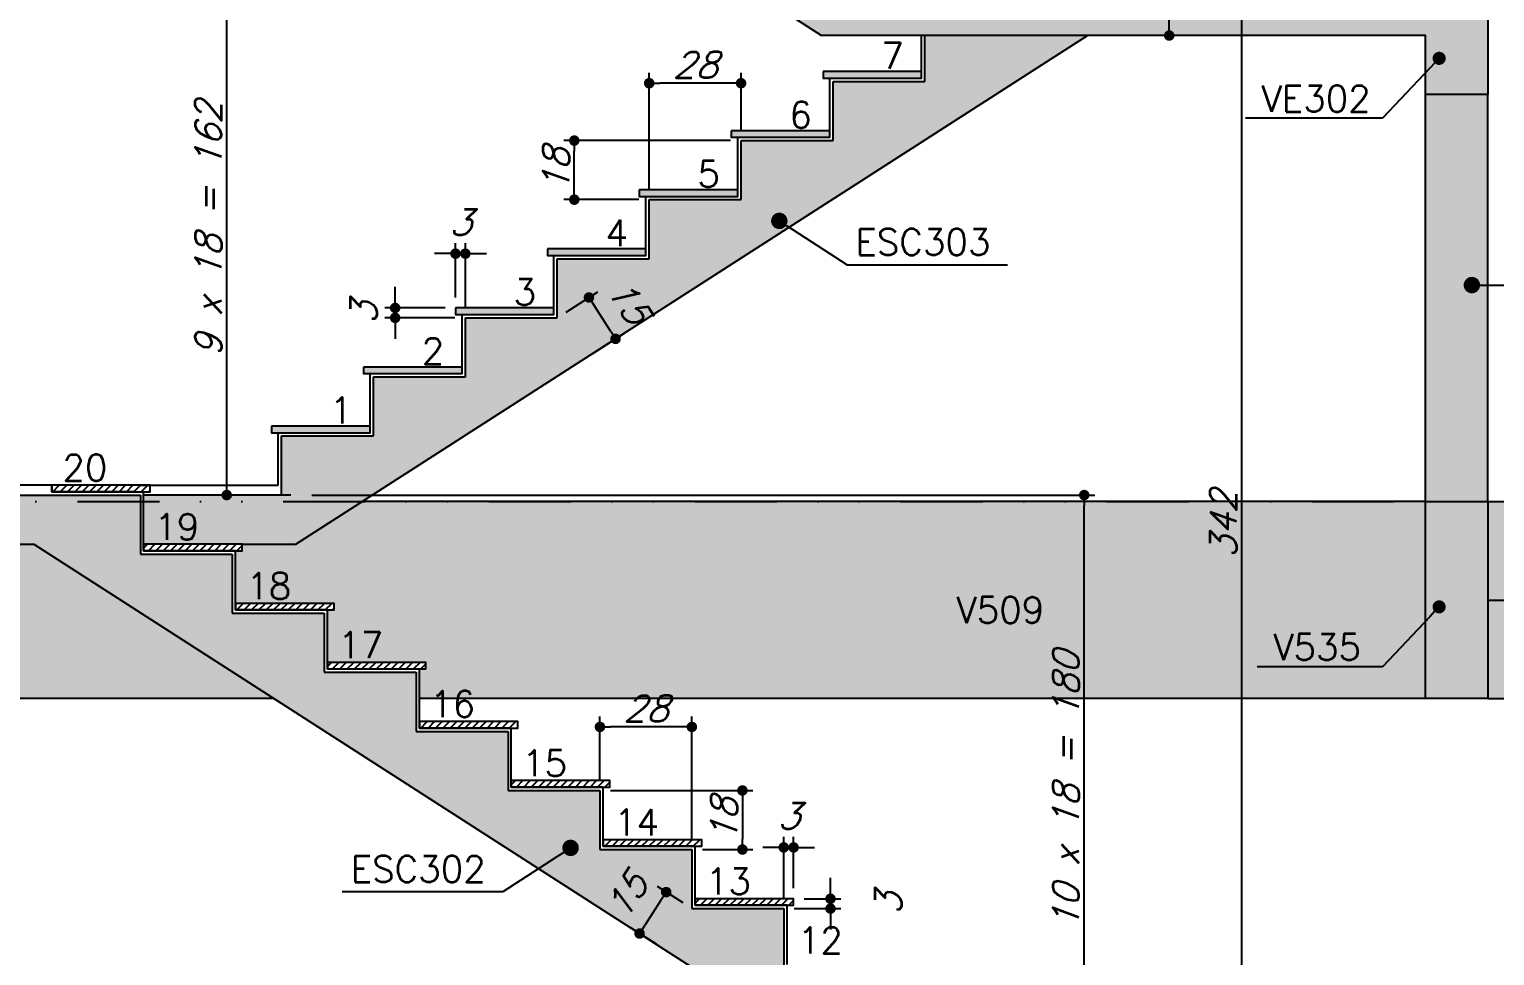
# Model space of a CAD drawing. Header units: millimetres. Extents: x 7530 to 14400, y -7174 to -2969.
# Drawn here: x 8109.7 to 8556.1, y -5553.3 to -5271 of the extents above; entities that cross this region are included whole.
import ezdxf
from ezdxf import colors
from ezdxf.entities.mleader import LeaderData, LeaderLine
from ezdxf.math import Vec2, Vec3

# ---------------------------------------------------------------- set-up
doc = ezdxf.new("R2010")
doc.units = ezdxf.units.MM
doc.header["$LTSCALE"] = 50
doc.header["$PDMODE"] = 3
doc.linetypes.add('DIVIDE2', pattern=[0.625, 0.25, -0.125, 0, -0.125, 0, -0.125])
for name, color, linetype in [('F-AUX-RED', 1, 'Continuous'), ('F-BOCEL CORTE', 2, 'Continuous'), ('F-BOCEL VISTA', 253, 'Continuous'), ('F-CORTE', 4, 'Continuous'), ('F-COTAS', 106, 'Continuous'), ('F-EIXOS-DET', 1, 'Continuous'), ('F-ESC CORTE', 4, 'Continuous'), ('F-ESC NOME', 2, 'Continuous'), ('F-ESC NUM', 2, 'Continuous'), ('F-ESC SOLIDO CORTE', 71, 'Continuous'), ('F-ESC VISTA', 2, 'Continuous'), ('F-ESCADAS', 2, 'Continuous'), ('F-REV_VISTA', 254, 'Continuous'), ('F-REVESTIMENTO', 1, 'Continuous'), ('F-SOLIDO', 71, 'Continuous'), ('F-TEXTO-YELLOW', 2, 'Continuous'), ('F-VISTA', 2, 'Continuous'), ('F-VISTA SÓLIDO', 254, 'Continuous'), ('F-VISTA SÓLIDO ESCADA', 253, 'Continuous')]:
    doc.layers.add(name, color=color, linetype=linetype)
doc.styles.add('5385-ARQ-PB-BAS-PLA-TER-TORRE-A-106-TXT$0$R60-75', font='romans.shx', dxfattribs={"height": 0.1125})
doc.styles.add('CP-TEXT-INCL', font='romans.shx', dxfattribs={"oblique": 20})
doc.styles.add('ROMANS', font='romans.shx')
doc.styles.get("Standard").update_dxf_attribs({"font": 'romans.shx'})
doc.dimstyles.new('CP-COTAS-50', dxfattribs={"dimscale": 0.64, "dimtxt": 12.5, "dimasz": 5, "dimexe": 5, "dimexo": 5, "dimgap": 2.5, "dimtad": 1, "dimdec": 1, "dimdsep": 46, "dimtxsty": 'CP-TEXT-INCL', "dimblk1": 'DOT', "dimblk2": 'DOT', "dimsah": 1, "dimcen": 9, "dimclrd": 256, "dimclre": 256, "dimclrt": 256, "dimadec": 0, "dimazin": 0, "dimtfac": 1, "dimtdec": 1, "dimtmove": 2, "dimatfit": 3, "dimldrblk": 'DOT', "dimfxl": 5, "dimtolj": 1, "dimarcsym": 0})

# ---------------------------------------------------------------- blocks, each defined once
blk = doc.blocks.new('BOCEL_EST')
at = {"layer": 'F-BOCEL CORTE'}
h = blk.add_hatch(dxfattribs=at)
h.set_pattern_fill('ANSI31', color=2, scale=0.5)
h.paths.add_polyline_path([(13.59, -262.25), (13.59, -260.25), (-16.41, -260.25), (-16.41, -262.25)])
at = {"layer": 'F-BOCEL CORTE', "color": 2}
blk.add_lwpolyline([(-16.41, -260.25), (-16.41, -262.25), (13.59, -262.25), (13.59, -260.25), (-16.41, -260.25)], dxfattribs=at)
blk = doc.blocks.new('A$C641cacc2')
at = {"layer": 'F-EIXOS-DET', "color": 252, "linetype": 'DIVIDE2', "ltscale": 2}
blk.add_lwpolyline([(13416.17, -5663.79), (14211.67, -5663.79)], dxfattribs=at)
blk = doc.blocks.new('BOCEL_VISTA_EST')
at = {"layer": 'F-BOCEL VISTA'}
h = blk.add_hatch(color=254, dxfattribs=at)
h.dxf.hatch_style = 1
h.paths.add_polyline_path([(-209.57, -462.94), (-209.57, -460.94), (-239.57, -460.94), (-239.57, -462.94)])
blk.add_lwpolyline([(-239.57, -460.94), (-239.57, -462.94), (-209.57, -462.94), (-209.57, -460.94), (-239.57, -460.94)], dxfattribs=at)
blk = doc.blocks.new('_DOT')
at = {"color": 0, "linetype": 'ByBlock'}
blk.add_line((-0.5, 0), (-1, 0), dxfattribs=at)
at = {"color": 0, "linetype": 'ByBlock', "const_width": 0.5}
blk.add_lwpolyline([(-0.25, 0, 1), (0.25, 0, 1)], format="xyb", close=True, dxfattribs=at)
blk = doc.blocks.new('*D318')
at = {"layer": 'DEFPOINTS', "color": 0, "transparency": 16777216}
for p in [(8275.72, -5304.93), (8326.53, -5304.93), (8298.53, -5322.93)]:
    blk.add_point(p, dxfattribs=at)
at = {"layer": 'F-COTAS', "lineweight": -2, "transparency": 16777216}
for p, q in [((8323.33, -5304.93), (8272.52, -5304.93)), ((8275.72, -5319.73), (8275.72, -5308.13)), ((8295.33, -5322.93), (8272.52, -5322.93))]:
    blk.add_line(p, q, dxfattribs=at)
at = {"layer": 'F-COTAS', "lineweight": -2, "transparency": 16777216, "xscale": 3.2, "yscale": 3.2, "zscale": 3.2}
for p, rotation in [((8275.72, -5304.93), 90), ((8275.72, -5322.93), 270)]:
    blk.add_blockref('_DOT', p, dxfattribs=dict(at, rotation=rotation))
at = {"layer": 'F-COTAS', "transparency": 16777216, "insert": (8270.12, -5313.93), "char_height": 8, "attachment_point": 5, "rotation": 90, "style": 'CP-TEXT-INCL'}
blk.add_mtext('\\A1;18', dxfattribs=at)
blk = doc.blocks.new('*D319')
at = {"layer": 'DEFPOINTS', "color": 0, "transparency": 16777216}
for p in [(8298.53, -5287.45), (8326.53, -5304.93), (8298.53, -5322.93)]:
    blk.add_point(p, dxfattribs=at)
at = {"layer": 'F-COTAS', "lineweight": -2, "transparency": 16777216}
for p, q in [((8298.53, -5319.73), (8298.53, -5284.25)), ((8326.53, -5301.73), (8326.53, -5284.25)), ((8323.33, -5287.45), (8301.73, -5287.45))]:
    blk.add_line(p, q, dxfattribs=at)
at = {"layer": 'F-COTAS', "lineweight": -2, "transparency": 16777216, "xscale": 3.2, "yscale": 3.2, "zscale": 3.2, "rotation": 180}
blk.add_blockref('_DOT', (8298.53, -5287.45), dxfattribs=at)
at = {"layer": 'F-COTAS', "lineweight": -2, "transparency": 16777216, "xscale": 3.2, "yscale": 3.2, "zscale": 3.2}
blk.add_blockref('_DOT', (8326.53, -5287.45), dxfattribs=at)
at = {"layer": 'F-COTAS', "transparency": 16777216, "insert": (8312.53, -5281.85), "char_height": 8, "attachment_point": 5, "style": 'CP-TEXT-INCL'}
blk.add_mtext('\\A1;28', dxfattribs=at)
blk = doc.blocks.new('*D320')
at = {"layer": 'DEFPOINTS', "color": 0, "transparency": 16777216}
for p in [(8239.53, -5339.38), (8239.53, -5355.93), (8242.53, -5358.93)]:
    blk.add_point(p, dxfattribs=at)
at = {"layer": 'F-COTAS', "lineweight": -2, "transparency": 16777216}
for p, q in [((8239.53, -5352.73), (8239.53, -5336.18)), ((8242.53, -5355.73), (8242.53, -5336.18)), ((8236.33, -5339.38), (8233.13, -5339.38)), ((8242.53, -5339.38), (8239.53, -5339.38)), ((8245.73, -5339.38), (8248.93, -5339.38))]:
    blk.add_line(p, q, dxfattribs=at)
at = {"layer": 'F-COTAS', "lineweight": -2, "transparency": 16777216, "xscale": 3.2, "yscale": 3.2, "zscale": 3.2}
blk.add_blockref('_DOT', (8239.53, -5339.38), dxfattribs=at)
at = {"layer": 'F-COTAS', "lineweight": -2, "transparency": 16777216, "xscale": 3.2, "yscale": 3.2, "zscale": 3.2, "rotation": 180}
blk.add_blockref('_DOT', (8242.53, -5339.38), dxfattribs=at)
at = {"layer": 'F-COTAS', "transparency": 16777216, "insert": (8241.03, -5329.78), "char_height": 8, "attachment_point": 5, "style": 'CP-TEXT-INCL'}
blk.add_mtext('\\A1;3', dxfattribs=at)
blk = doc.blocks.new('*D321')
at = {"layer": 'DEFPOINTS', "color": 0, "transparency": 16777216}
for p in [(8221.15, -5355.93), (8239.53, -5355.93), (8242.53, -5358.93)]:
    blk.add_point(p, dxfattribs=at)
at = {"layer": 'F-COTAS', "lineweight": -2, "transparency": 16777216}
for p, q in [((8221.15, -5352.73), (8221.15, -5349.53)), ((8236.33, -5355.93), (8217.95, -5355.93)), ((8221.15, -5358.93), (8221.15, -5355.93)), ((8239.33, -5358.93), (8217.95, -5358.93)), ((8221.15, -5362.13), (8221.15, -5365.33))]:
    blk.add_line(p, q, dxfattribs=at)
at = {"layer": 'F-COTAS', "lineweight": -2, "transparency": 16777216, "xscale": 3.2, "yscale": 3.2, "zscale": 3.2}
for p, rotation in [((8221.15, -5355.93), 270), ((8221.15, -5358.93), 90)]:
    blk.add_blockref('_DOT', p, dxfattribs=dict(at, rotation=rotation))
at = {"layer": 'F-COTAS', "transparency": 16777216, "insert": (8211.55, -5357.43), "char_height": 8, "attachment_point": 5, "rotation": 90, "style": 'CP-TEXT-INCL'}
blk.add_mtext('\\A1;3', dxfattribs=at)
blk = doc.blocks.new('*D334')
at = {"layer": 'DEFPOINTS', "color": 0, "transparency": 16777216}
for p in [(8339.53, -5538.93), (8342.53, -5535.93), (8353.76, -5538.93)]:
    blk.add_point(p, dxfattribs=at)
at = {"layer": 'F-COTAS', "lineweight": -2, "transparency": 16777216}
for p, q in [((8353.76, -5532.73), (8353.76, -5529.53)), ((8342.73, -5538.93), (8356.96, -5538.93)), ((8345.73, -5535.93), (8356.96, -5535.93)), ((8353.76, -5535.93), (8353.76, -5538.93)), ((8353.76, -5542.13), (8353.76, -5545.33))]:
    blk.add_line(p, q, dxfattribs=at)
at = {"layer": 'F-COTAS', "lineweight": -2, "transparency": 16777216, "xscale": 3.2, "yscale": 3.2, "zscale": 3.2}
for p, rotation in [((8353.76, -5535.93), 270), ((8353.76, -5538.93), 90)]:
    blk.add_blockref('_DOT', p, dxfattribs=dict(at, rotation=rotation))
at = {"layer": 'F-COTAS', "transparency": 16777216, "insert": (8371.36, -5537.43), "char_height": 8, "attachment_point": 5, "rotation": 90, "style": 'CP-TEXT-INCL'}
blk.add_mtext('\\A1;3', dxfattribs=at)
blk = doc.blocks.new('*D335')
at = {"layer": 'DEFPOINTS', "color": 0, "transparency": 16777216}
for p in [(8342.53, -5520.29), (8339.53, -5538.93), (8342.53, -5535.93)]:
    blk.add_point(p, dxfattribs=at)
at = {"layer": 'F-COTAS', "lineweight": -2, "transparency": 16777216}
for p, q in [((8339.53, -5535.73), (8339.53, -5517.09)), ((8342.53, -5532.73), (8342.53, -5517.09)), ((8336.33, -5520.29), (8333.13, -5520.29)), ((8339.53, -5520.29), (8342.53, -5520.29)), ((8345.73, -5520.29), (8348.93, -5520.29))]:
    blk.add_line(p, q, dxfattribs=at)
at = {"layer": 'F-COTAS', "lineweight": -2, "transparency": 16777216, "xscale": 3.2, "yscale": 3.2, "zscale": 3.2}
blk.add_blockref('_DOT', (8339.53, -5520.29), dxfattribs=at)
at = {"layer": 'F-COTAS', "lineweight": -2, "transparency": 16777216, "xscale": 3.2, "yscale": 3.2, "zscale": 3.2, "rotation": 180}
blk.add_blockref('_DOT', (8342.53, -5520.29), dxfattribs=at)
at = {"layer": 'F-COTAS', "transparency": 16777216, "insert": (8341.03, -5510.69), "char_height": 8, "attachment_point": 5, "style": 'CP-TEXT-INCL'}
blk.add_mtext('\\A1;3', dxfattribs=at)
blk = doc.blocks.new('*D336')
at = {"layer": 'DEFPOINTS', "color": 0, "transparency": 16777216}
for p in [(8283.53, -5483.57), (8283.53, -5502.93), (8311.53, -5520.93)]:
    blk.add_point(p, dxfattribs=at)
at = {"layer": 'F-COTAS', "lineweight": -2, "transparency": 16777216}
for p, q in [((8283.53, -5499.73), (8283.53, -5480.37)), ((8311.53, -5517.73), (8311.53, -5480.37)), ((8308.33, -5483.57), (8286.73, -5483.57))]:
    blk.add_line(p, q, dxfattribs=at)
at = {"layer": 'F-COTAS', "lineweight": -2, "transparency": 16777216, "xscale": 3.2, "yscale": 3.2, "zscale": 3.2, "rotation": 180}
blk.add_blockref('_DOT', (8283.53, -5483.57), dxfattribs=at)
at = {"layer": 'F-COTAS', "lineweight": -2, "transparency": 16777216, "xscale": 3.2, "yscale": 3.2, "zscale": 3.2}
blk.add_blockref('_DOT', (8311.53, -5483.57), dxfattribs=at)
at = {"layer": 'F-COTAS', "transparency": 16777216, "insert": (8297.53, -5477.97), "char_height": 8, "attachment_point": 5, "style": 'CP-TEXT-INCL'}
blk.add_mtext('\\A1;28', dxfattribs=at)
blk = doc.blocks.new('*D337')
at = {"layer": 'DEFPOINTS', "color": 0, "transparency": 16777216}
for p in [(8283.53, -5502.93), (8311.53, -5520.93), (8326.93, -5520.93)]:
    blk.add_point(p, dxfattribs=at)
at = {"layer": 'F-COTAS', "lineweight": -2, "transparency": 16777216}
for p, q in [((8286.73, -5502.93), (8330.13, -5502.93)), ((8326.93, -5506.13), (8326.93, -5517.73)), ((8314.73, -5520.93), (8330.13, -5520.93))]:
    blk.add_line(p, q, dxfattribs=at)
at = {"layer": 'F-COTAS', "lineweight": -2, "transparency": 16777216, "xscale": 3.2, "yscale": 3.2, "zscale": 3.2}
for p, rotation in [((8326.93, -5502.93), 90), ((8326.93, -5520.93), 270)]:
    blk.add_blockref('_DOT', p, dxfattribs=dict(at, rotation=rotation))
at = {"layer": 'F-COTAS', "transparency": 16777216, "insert": (8321.33, -5511.93), "char_height": 8, "attachment_point": 5, "rotation": 90, "style": 'CP-TEXT-INCL'}
blk.add_mtext('\\A1;18', dxfattribs=at)
blk = doc.blocks.new('*D347')
at = {"layer": 'DEFPOINTS', "color": 0, "transparency": 16777216}
for p in [(8270.53, -5358.93), (8288.29, -5365.34), (8278.64, -5371.54)]:
    blk.add_point(p, dxfattribs=at)
at = {"layer": 'F-COTAS', "lineweight": -2, "transparency": 16777216}
for p, q in [((8273.22, -5357.2), (8282.87, -5350.99)), ((8281.91, -5355.42), (8286.56, -5362.65)), ((8281.33, -5369.81), (8290.98, -5363.61))]:
    blk.add_line(p, q, dxfattribs=at)
at = {"layer": 'F-COTAS', "lineweight": -2, "transparency": 16777216, "xscale": 3.2, "yscale": 3.2, "zscale": 3.2}
for p, rotation in [((8280.18, -5352.73), 122.7352262721097), ((8288.29, -5365.34), 302.7352262721097)]:
    blk.add_blockref('_DOT', p, dxfattribs=dict(at, rotation=rotation))
at = {"layer": 'F-COTAS', "transparency": 16777216, "insert": (8292.31, -5353.84), "char_height": 8, "attachment_point": 5, "rotation": 302.7352, "style": 'CP-TEXT-INCL'}
blk.add_mtext('\\A1;15', dxfattribs=at)
blk = doc.blocks.new('*D351')
at = {"layer": 'DEFPOINTS', "color": 0, "transparency": 16777216}
for p in [(8311.53, -5538.93), (8295.6, -5546.52), (8303.42, -5551.54)]:
    blk.add_point(p, dxfattribs=at)
at = {"layer": 'F-COTAS', "lineweight": -2, "transparency": 16777216}
for p, q in [((8308.84, -5537.2), (8301.02, -5532.17)), ((8301.99, -5536.6), (8297.33, -5543.83)), ((8300.72, -5549.81), (8292.91, -5544.79))]:
    blk.add_line(p, q, dxfattribs=at)
at = {"layer": 'F-COTAS', "lineweight": -2, "transparency": 16777216, "xscale": 3.2, "yscale": 3.2, "zscale": 3.2}
for p, rotation in [((8303.72, -5533.9), 57.26477372789033), ((8295.6, -5546.52), 237.2647737278903)]:
    blk.add_blockref('_DOT', p, dxfattribs=dict(at, rotation=rotation))
at = {"layer": 'F-COTAS', "transparency": 16777216, "insert": (8291.58, -5535.02), "char_height": 8, "attachment_point": 5, "rotation": 57.2648, "style": 'CP-TEXT-INCL'}
blk.add_mtext('\\A1;15', dxfattribs=at)
blk = doc.blocks.new('*D362')
at = {"layer": 'DEFPOINTS', "color": 0, "transparency": 16777216}
for p in [(8479.04, -5250.93), (8484.52, -5250.93), (8477.24, -5592.93)]:
    blk.add_point(p, dxfattribs=at)
at = {"layer": 'F-COTAS', "lineweight": -2, "transparency": 16777216}
for p, q in [((8481.32, -5250.93), (8475.84, -5250.93)), ((8479.04, -5589.73), (8479.04, -5254.13)), ((8480.44, -5592.93), (8482.24, -5592.93))]:
    blk.add_line(p, q, dxfattribs=at)
at = {"layer": 'F-COTAS', "lineweight": -2, "transparency": 16777216, "xscale": 3.2, "yscale": 3.2, "zscale": 3.2}
for p, rotation in [((8479.04, -5250.93), 90), ((8479.04, -5592.93), 270)]:
    blk.add_blockref('_DOT', p, dxfattribs=dict(at, rotation=rotation))
at = {"layer": 'F-COTAS', "transparency": 16777216, "insert": (8473.44, -5421.93), "char_height": 8, "attachment_point": 5, "rotation": 90, "style": 'CP-TEXT-INCL'}
blk.add_mtext('\\A1;342', dxfattribs=at)
blk = doc.blocks.new('*D368')
at = {"layer": 'DEFPOINTS', "color": 0, "transparency": 16777216}
for p in [(8456.95, -5250.93), (8461.58, -5250.93), (8461.58, -5272.93)]:
    blk.add_point(p, dxfattribs=at)
at = {"layer": 'F-COTAS', "lineweight": -2, "transparency": 16777216}
for p, q in [((8458.38, -5250.93), (8453.75, -5250.93)), ((8456.95, -5269.73), (8456.95, -5254.13)), ((8458.38, -5272.93), (8453.75, -5272.93))]:
    blk.add_line(p, q, dxfattribs=at)
at = {"layer": 'F-COTAS', "lineweight": -2, "transparency": 16777216, "xscale": 3.2, "yscale": 3.2, "zscale": 3.2}
for p, rotation in [((8456.95, -5250.93), 90), ((8456.95, -5272.93), 270)]:
    blk.add_blockref('_DOT', p, dxfattribs=dict(at, rotation=rotation))
at = {"layer": 'F-COTAS', "transparency": 16777216, "insert": (8451.35, -5261.93), "char_height": 8, "attachment_point": 5, "rotation": 90, "style": 'CP-TEXT-INCL'}
blk.add_mtext('\\A1;22', dxfattribs=at)
blk = doc.blocks.new('*D382')
at = {"layer": 'DEFPOINTS', "color": 0, "transparency": 16777216}
for p in [(8192.53, -5412.93), (8431.06, -5412.93), (8395.53, -5592.93)]:
    blk.add_point(p, dxfattribs=at)
at = {"layer": 'F-COTAS', "lineweight": -2, "transparency": 16777216}
for p, q in [((8195.73, -5412.93), (8434.26, -5412.93)), ((8431.06, -5589.73), (8431.06, -5416.13)), ((8398.73, -5592.93), (8434.26, -5592.93))]:
    blk.add_line(p, q, dxfattribs=at)
at = {"layer": 'F-COTAS', "lineweight": -2, "transparency": 16777216, "xscale": 3.2, "yscale": 3.2, "zscale": 3.2}
for p, rotation in [((8431.06, -5412.93), 90), ((8431.06, -5592.93), 270)]:
    blk.add_blockref('_DOT', p, dxfattribs=dict(at, rotation=rotation))
at = {"layer": 'F-COTAS', "transparency": 16777216, "insert": (8425.46, -5502.93), "char_height": 8, "attachment_point": 5, "rotation": 90, "style": 'CP-TEXT-INCL'}
blk.add_mtext('\\A1;10 x 18 = 180', dxfattribs=at)
blk = doc.blocks.new('*D383')
at = {"layer": 'DEFPOINTS', "color": 0, "transparency": 16777216}
for p in [(8169.84, -5250.93), (8354.53, -5250.93), (8192.53, -5412.93)]:
    blk.add_point(p, dxfattribs=at)
at = {"layer": 'F-COTAS', "lineweight": -2, "transparency": 16777216}
for p, q in [((8351.33, -5250.93), (8166.64, -5250.93)), ((8169.84, -5409.73), (8169.84, -5254.13)), ((8189.33, -5412.93), (8166.64, -5412.93))]:
    blk.add_line(p, q, dxfattribs=at)
at = {"layer": 'F-COTAS', "lineweight": -2, "transparency": 16777216, "xscale": 3.2, "yscale": 3.2, "zscale": 3.2}
for p, rotation in [((8169.84, -5250.93), 90), ((8169.84, -5412.93), 270)]:
    blk.add_blockref('_DOT', p, dxfattribs=dict(at, rotation=rotation))
at = {"layer": 'F-COTAS', "transparency": 16777216, "insert": (8164.24, -5331.93), "char_height": 8, "attachment_point": 5, "rotation": 90, "style": 'CP-TEXT-INCL'}
blk.add_mtext('\\A1;9 x 18 = 162', dxfattribs=at)

msp = doc.modelspace()

# ---------------------------------------------------------------- hatches: boundary and pattern name
at = {"layer": 'F-ESC SOLIDO CORTE'}
h = msp.add_hatch(color=256, dxfattribs=at)
h.dxf.hatch_style = 1
h.paths.add_polyline_path([(8329.528, -5232.927), (8329.528, -5214.927), (8301.528, -5214.927), (8301.528, -5196.927), (8273.528, -5196.927), (8273.528, -5178.927), (8245.528, -5178.927), (8245.528, -5160.927), (8217.528, -5160.927), (8217.528, -5142.927), (8189.528, -5142.927), (8189.528, -5124.927), (8161.528, -5124.927), (8161.528, -5106.927), (8133.528, -5106.927), (8133.528, -5088.927), (7928.528, -5088.927), (7928.528, -5110.927), (8099.067, -5110.927), (8351.067, -5272.927), (8535.028, -5272.927), (8535.028, -5290.927), (8554.028, -5290.927), (8554.028, -5250.927), (8535.028, -5250.927), (8357.528, -5250.927), (8357.528, -5232.927)])
h = msp.add_hatch(color=256, dxfattribs=at)
h.dxf.hatch_style = 1
h.paths.add_polyline_path([(8367.528, -5556.927), (8339.528, -5556.927), (8339.528, -5538.927), (8311.528, -5538.927), (8311.528, -5520.927), (8283.528, -5520.927), (8283.528, -5502.927), (8255.528, -5502.927), (8255.528, -5484.927), (8227.528, -5484.927), (8227.528, -5466.927), (8199.528, -5466.927), (8199.528, -5448.927), (8171.528, -5448.927), (8171.528, -5430.927), (8143.528, -5430.927), (8143.528, -5412.927), (7928.528, -5412.927), (7928.528, -5427.927), (8111.123, -5427.927), (8391.123, -5607.927), (8394.528, -5607.927), (8535.028, -5607.927), (8535.028, -5632.927), (8554.028, -5632.927), (8554.028, -5592.927), (8535.028, -5592.927), (8395.528, -5592.927), (8395.528, -5574.927), (8367.528, -5574.927)])
at = {"layer": 'F-SOLIDO'}
h = msp.add_hatch(color=256, dxfattribs=at)
h.dxf.hatch_style = 1
h.paths.add_polyline_path([(8554.028, -5414.927), (8535.028, -5414.927), (8535.028, -5474.927), (8554.028, -5474.927)])
at = {"layer": 'F-VISTA SÓLIDO'}
h = msp.add_hatch(color=256, dxfattribs=at)
h.dxf.hatch_style = 1
h.paths.add_polyline_path([(8554.028, -5290.927), (8535.028, -5290.927), (8535.028, -5414.927), (8554.028, -5414.927)])
h.paths.add_polyline_path([(8269.528, -4988.927), (8269.528, -4979.927), (8267.528, -4979.927), (8267.528, -4977.927), (8297.528, -4977.927), (8297.528, -4961.927), (8295.528, -4961.927), (8295.528, -4959.927), (8325.528, -4959.927), (8325.528, -4943.927), (8325.528, -4942.739), (8306.443, -4928.927), (7928.528, -4928.927), (7928.528, -4988.927)])
h = msp.add_hatch(color=256, dxfattribs=at)
h.dxf.hatch_style = 1
h.paths.add_polyline_path([(8111.123, -5427.927), (7928.528, -5427.927), (7928.528, -5474.927), (8184.234, -5474.927)])
h.paths.add_polyline_path([(8535.028, -5414.927), (8211.156, -5414.927), (8190.934, -5427.927), (8174.528, -5427.927), (8174.528, -5429.927), (8172.528, -5429.927), (8172.528, -5445.927), (8202.528, -5445.927), (8202.528, -5447.927), (8200.528, -5447.927), (8200.528, -5463.927), (8230.528, -5463.927), (8230.528, -5465.927), (8228.528, -5465.927), (8228.528, -5474.927), (8535.028, -5474.927)])
h.paths.add_polyline_path([(8614.028, -5444.927), (8554.028, -5444.927), (8554.028, -5474.927), (8614.028, -5474.927)])
h.paths.add_polyline_path([(8614.028, -5414.927), (8554.028, -5414.927), (8554.028, -5444.927), (8614.028, -5444.927)])
at = {"layer": 'F-VISTA SÓLIDO ESCADA'}
h = msp.add_hatch(color=256, dxfattribs=at)
h.dxf.hatch_style = 1
h.paths.add_polyline_path([(8432.045, -5272.927), (8382.528, -5272.927), (8382.528, -5286.927), (8354.528, -5286.927), (8354.528, -5304.927), (8326.528, -5304.927), (8326.528, -5322.927), (8298.528, -5322.927), (8298.528, -5340.927), (8270.528, -5340.927), (8270.528, -5358.927), (8242.528, -5358.927), (8242.528, -5376.927), (8214.528, -5376.927), (8214.528, -5394.927), (8186.528, -5394.927), (8186.528, -5412.927), (8144.528, -5412.927), (8144.528, -5427.927), (8174.528, -5427.927), (8190.934, -5427.927)])

# ---------------------------------------------------------------- linework, layer by layer
at = {"layer": 'F-CORTE'}
msp.add_lwpolyline([(8554.028, -5414.927), (8554.028, -5474.927), (8535.028, -5474.927), (8535.028, -5414.927), (8554.028, -5414.927)], dxfattribs=at)
at = {"layer": 'F-ESC CORTE'}
for p, q in [((8143.528, -5412.927), (8143.528, -5430.927)), ((8171.528, -5430.927), (8171.528, -5448.927)), ((8199.528, -5448.927), (8199.528, -5466.927)), ((8227.528, -5466.927), (8227.528, -5484.927)), ((8255.528, -5484.927), (8255.528, -5502.927)), ((8283.528, -5502.927), (8283.528, -5520.927)), ((8311.528, -5520.927), (8311.528, -5538.927)), ((8339.528, -5538.927), (8339.528, -5556.927))]:
    msp.add_line(p, q, dxfattribs=at)
for points in [[(8099.067, -5110.927), (8351.067, -5272.927)], [(8535.028, -5250.927), (8554.028, -5250.927), (8554.028, -5290.927), (8535.028, -5290.927), (8535.028, -5272.927), (8351.067, -5272.927)], [(7928.528, -5412.927), (8143.528, -5412.927)], [(7928.528, -5427.927), (8111.123, -5427.927), (8391.123, -5607.927), (8535.028, -5607.927)], [(8143.528, -5430.927), (8171.528, -5430.927)], [(8171.528, -5448.927), (8199.528, -5448.927)], [(8199.528, -5466.927), (8227.528, -5466.927)], [(8227.528, -5484.927), (8255.528, -5484.927)], [(8255.528, -5502.927), (8283.528, -5502.927)], [(8283.528, -5520.927), (8311.528, -5520.927)], [(8311.528, -5538.927), (8339.528, -5538.927)]]:
    msp.add_lwpolyline(points, dxfattribs=at)
at = {"layer": 'F-ESC VISTA'}
for p, q in [((8382.528, -5286.927), (8382.528, -5272.927)), ((8354.528, -5304.927), (8354.528, -5286.927)), ((8354.528, -5286.927), (8382.528, -5286.927)), ((8326.528, -5322.927), (8326.528, -5304.927)), ((8326.528, -5304.927), (8354.528, -5304.927)), ((8298.528, -5340.927), (8298.528, -5322.927)), ((8298.528, -5322.927), (8326.528, -5322.927)), ((8270.528, -5358.927), (8270.528, -5340.927)), ((8270.528, -5340.927), (8298.528, -5340.927)), ((8242.528, -5376.927), (8242.528, -5358.927)), ((8242.528, -5358.927), (8270.528, -5358.927)), ((8214.528, -5394.927), (8214.528, -5376.927)), ((8214.528, -5376.927), (8242.528, -5376.927)), ((8186.528, -5412.927), (8186.528, -5394.927)), ((8186.528, -5394.927), (8214.528, -5394.927))]:
    msp.add_line(p, q, dxfattribs=at)
msp.add_lwpolyline([(8186.528, -5412.927), (8144.528, -5412.927)], dxfattribs=at)
at = {"layer": 'F-ESCADAS'}
for points in [[(8190.934, -5427.927), (8432.045, -5272.927)], [(8174.528, -5427.927), (8190.934, -5427.927)]]:
    msp.add_lwpolyline(points, dxfattribs=at)
at = {"layer": 'F-REV_VISTA'}
for p, q in [((8381.528, -5285.927), (8381.528, -5272.927)), ((8353.528, -5303.927), (8353.528, -5285.927)), ((8353.528, -5285.927), (8381.528, -5285.927)), ((8325.528, -5321.927), (8325.528, -5303.927)), ((8325.528, -5303.927), (8353.528, -5303.927)), ((8297.528, -5339.927), (8297.528, -5321.927)), ((8297.528, -5321.927), (8325.528, -5321.927)), ((8269.528, -5357.927), (8269.528, -5339.927)), ((8269.528, -5339.927), (8297.528, -5339.927)), ((8241.528, -5375.927), (8241.528, -5357.927)), ((8241.528, -5357.927), (8269.528, -5357.927)), ((8213.528, -5393.927), (8213.528, -5375.927)), ((8213.528, -5375.927), (8241.528, -5375.927)), ((8185.528, -5409.927), (8185.528, -5393.927)), ((8185.528, -5393.927), (8213.528, -5393.927))]:
    msp.add_line(p, q, dxfattribs=at)
msp.add_lwpolyline([(8143.528, -5409.927), (8185.528, -5409.927)], dxfattribs=at)
at = {"layer": 'F-REVESTIMENTO'}
for p, q in [((8144.528, -5429.927), (8144.528, -5411.927)), ((8172.528, -5429.927), (8144.528, -5429.927)), ((8172.528, -5447.927), (8172.528, -5429.927)), ((8200.528, -5447.927), (8172.528, -5447.927)), ((8200.528, -5465.927), (8200.528, -5447.927)), ((8228.528, -5465.927), (8200.528, -5465.927)), ((8228.528, -5483.927), (8228.528, -5465.927)), ((8256.528, -5483.927), (8228.528, -5483.927)), ((8256.528, -5501.927), (8256.528, -5483.927)), ((8284.528, -5501.927), (8256.528, -5501.927)), ((8284.528, -5519.927), (8284.528, -5501.927)), ((8312.528, -5519.927), (8284.528, -5519.927)), ((8312.528, -5537.927), (8312.528, -5519.927)), ((8340.528, -5537.927), (8312.528, -5537.927)), ((8340.528, -5555.927), (8340.528, -5537.927))]:
    msp.add_line(p, q, dxfattribs=at)
msp.add_lwpolyline([(8141.528, -5411.927), (8116.528, -5411.927), (8116.528, -5409.927), (7928.528, -5409.927)], dxfattribs=at)
at = {"layer": 'F-VISTA'}
for points in [[(8535.028, -5414.927), (8535.028, -5290.927)], [(8554.028, -5414.927), (8554.028, -5290.927)], [(8535.028, -5414.927), (8211.156, -5414.927)], [(8554.028, -5414.927), (8614.028, -5414.927)], [(8554.028, -5444.927), (8614.028, -5444.927)], [(8184.234, -5474.927), (7928.528, -5474.927)], [(8535.028, -5474.927), (8228.528, -5474.927)], [(8554.028, -5474.927), (8614.028, -5474.927)]]:
    msp.add_lwpolyline(points, dxfattribs=at)

# ---------------------------------------------------------------- block references
at = {"layer": 'F-BOCEL CORTE'}
for p in [(8132.939, -5149.674), (8160.939, -5167.674), (8188.939, -5185.674), (8216.939, -5203.674), (8244.939, -5221.674), (8272.939, -5239.674), (8300.939, -5257.674), (8328.939, -5275.674)]:
    msp.add_blockref('BOCEL_EST', p, dxfattribs=at)
at = {"layer": 'F-BOCEL VISTA'}
for p in [(8591.093, -4822.989), (8563.093, -4840.989), (8535.093, -4858.989), (8507.093, -4876.989), (8479.093, -4894.989), (8451.093, -4912.989), (8423.093, -4930.989)]:
    msp.add_blockref('BOCEL_VISTA_EST', p, dxfattribs=at)
at = {"layer": 'F-EIXOS-DET'}
msp.add_blockref('A$C641cacc2', (-5542.644, 248.866), dxfattribs=at)

# ---------------------------------------------------------------- texts
at = {"layer": 'F-ESC NOME', "style": 'ROMANS'}
for s, p in [('ESC303', (8361.342, -5339.841)), ('ESC302', (8207.6, -5530.874))]:
    msp.add_text(s, height=8, dxfattribs=at).set_placement(p)
at = {"layer": 'F-ESC NUM', "style": '5385-ARQ-PB-BAS-PLA-TER-TORRE-A-106-TXT$0$R60-75'}
for s, p in [('7', (8369.226, -5283.087)), ('6', (8341.226, -5301.087)), ('5', (8313.226, -5319.087)), ('4', (8285.226, -5337.087)), ('3', (8257.226, -5355.087)), ('2', (8229.226, -5373.087)), ('1', (8201.226, -5391.087)), ('20', (8119.781, -5408.617)), ('19', (8147.8, -5426.617)), ('18', (8175.8, -5444.617)), ('17', (8203.8, -5462.617)), ('16', (8231.8, -5480.617)), ('15', (8259.8, -5498.617)), ('14', (8287.8, -5516.617)), ('13', (8315.8, -5534.617)), ('12', (8343.8, -5552.617))]:
    msp.add_text(s, height=8, dxfattribs=at).set_placement(p)
at = {"layer": 'F-TEXTO-YELLOW', "style": 'ROMANS'}
for s, p in [('VE302', (8485.074, -5296.137)), ('V509', (8392.13, -5451.96)), ('V535', (8488.643, -5463.251))]:
    msp.add_text(s, height=8, dxfattribs=at).set_placement(p)

# ---------------------------------------------------------------- dimensions: what is measured, and where the dimension line sits
at = {"layer": 'F-COTAS'}
for base, p1, p2, text, picture, middle in [((8169.845, -5250.927), (8192.528, -5412.927), (8354.528, -5250.927), '9 x 18 = <>', '*D383', (8164.245, -5331.927)), ((8431.056, -5412.927), (8395.528, -5592.927), (8192.528, -5412.927), '10 x 18 = <>', '*D382', (8425.456, -5502.927))]:
    dim = msp.add_linear_dim(base=base, p1=p1, p2=p2, angle=90, text=text, dimstyle='CP-COTAS-50', dxfattribs=at)
    dim.commit()
    dim.dimension.update_dxf_attribs({"geometry": picture, "text_midpoint": middle})
for base, p1, p2, picture, middle in [((8456.945, -5250.927), (8461.575, -5272.927), (8461.575, -5250.927), '*D368', (8451.345, -5261.927)), ((8479.036, -5250.927), (8477.236, -5592.927), (8484.52, -5250.927), '*D362', (8473.436, -5421.927)), ((8326.932, -5520.927), (8283.528, -5502.927), (8311.528, -5520.927), '*D337', (8321.332, -5511.927)), ((8353.756, -5538.927), (8342.528, -5535.927), (8339.528, -5538.927), '*D334', (8371.356, -5537.427))]:
    dim = msp.add_linear_dim(base=base, p1=p1, p2=p2, angle=90, dimstyle='CP-COTAS-50', dxfattribs=at)
    dim.commit()
    dim.dimension.update_dxf_attribs({"geometry": picture, "text_midpoint": middle})
for base, p1, p2, picture, middle in [((8298.528, -5287.454), (8326.528, -5304.927), (8298.528, -5322.927), '*D319', (8312.528, -5281.854)), ((8239.528, -5339.384), (8242.528, -5358.927), (8239.528, -5355.927), '*D320', (8241.028, -5329.784))]:
    dim = msp.add_linear_dim(base=base, p1=p1, p2=p2, dimstyle='CP-COTAS-50', override={"dimfxl": 2.5}, dxfattribs=at)
    dim.commit()
    dim.dimension.update_dxf_attribs({"geometry": picture, "text_midpoint": middle})
for base, p1, p2, picture, middle in [((8275.717, -5304.927), (8298.528, -5322.927), (8326.528, -5304.927), '*D318', (8270.117, -5313.927)), ((8221.154, -5355.927), (8242.528, -5358.927), (8239.528, -5355.927), '*D321', (8211.554, -5357.427))]:
    dim = msp.add_linear_dim(base=base, p1=p1, p2=p2, angle=90, dimstyle='CP-COTAS-50', override={"dimfxl": 2.5}, dxfattribs=at)
    dim.commit()
    dim.dimension.update_dxf_attribs({"geometry": picture, "text_midpoint": middle})
for p1, p2, distance, picture, middle in [((8270.528, -5358.927), (8278.639, -5371.545), 11.469, '*D347', (8292.307, -5353.843)), ((8311.528, -5538.927), (8303.417, -5551.545), -9.288, '*D351', (8291.585, -5535.023))]:
    dim = msp.add_aligned_dim(p1=p1, p2=p2, distance=distance, dimstyle='CP-COTAS-50', dxfattribs=at)
    dim.commit()
    dim.dimension.update_dxf_attribs({"geometry": picture, "text_midpoint": middle})
for base, p1, p2, picture, middle in [((8283.528, -5483.575), (8311.528, -5520.927), (8283.528, -5502.927), '*D336', (8297.528, -5477.975)), ((8342.528, -5520.292), (8339.528, -5538.927), (8342.528, -5535.927), '*D335', (8341.028, -5510.692))]:
    dim = msp.add_linear_dim(base=base, p1=p1, p2=p2, dimstyle='CP-COTAS-50', dxfattribs=at)
    dim.commit()
    dim.dimension.update_dxf_attribs({"geometry": picture, "text_midpoint": middle})

# ---------------------------------------------------------------- leaders
at = {"layer": 'F-AUX-RED'}
ml = msp.add_multileader_mtext('Standard', dxfattribs=at)
ml.set_content('', color=256)
ml.set_leader_properties()
ml.set_arrow_properties(name='DOT')
ml.build(insert=Vec2(0, 0))
ml.multileader.update_dxf_attribs({"text_right_attachment_type": 6, "dogleg_length": 0.36})
ctx = ml.context
ctx.base_point, ctx.char_height, ctx.landing_gap_size, ctx.plane_origin = Vec3(8480.119, -5298.058), 0.18, 0.09, Vec3(8533.411, -5285.307)
ctx.right_attachment, ctx.text_align_type = 6, 2
notes = []
notes.append((ctx, [(0, (1, 1, 0), (8521.96, -5298.148), (-1, 0), 41.662, [(0, [(8539.18, -5279.878)], 0, [])])]))
ctx.mtext.insert, ctx.mtext.rotation, ctx.mtext.alignment, ctx.mtext.flow_direction = Vec3(8480.209, -5297.968), 3.1415927, 3, 5
ml = msp.add_multileader_mtext('Standard', dxfattribs=at)
ml.set_content('', color=256)
ml.set_leader_properties()
ml.set_arrow_properties(name='DOT')
ml.build(insert=Vec2(0, 0))
ml.multileader.update_dxf_attribs({"text_right_attachment_type": 6, "dogleg_length": 0.36, "arrow_head_size": 5})
ctx = ml.context
ctx.base_point, ctx.char_height, ctx.arrow_head_size, ctx.landing_gap_size, ctx.plane_origin = Vec3(8407.657, -5342.756), 0.18, 5, 0.09, Vec3(8338.172, -5324.756)
ctx.right_attachment = 6
notes.append((ctx, [(0, (1, 1, 0), (8358.817, -5342.756), (1, 0), 48.841, [(0, [(8338.172, -5329.394)], 0, [])])]))
ctx.mtext.insert, ctx.mtext.rotation, ctx.mtext.flow_direction = Vec3(8407.747, -5342.666), -3.1415927, 5
ml = msp.add_multileader_mtext('Standard', dxfattribs=at)
ml.set_content('', color=256)
ml.set_leader_properties()
ml.set_arrow_properties(name='DOT')
ml.build(insert=Vec2(0, 0))
ml.multileader.update_dxf_attribs({"text_right_attachment_type": 6, "dogleg_length": 0.36, "arrow_head_size": 5})
ctx = ml.context
ctx.base_point, ctx.char_height, ctx.arrow_head_size, ctx.landing_gap_size, ctx.plane_origin = Vec3(8597.381, -5348.957), 0.18, 5, 0.09, Vec3(8549.153, -5330.957)
ctx.right_attachment = 6
notes.append((ctx, [(0, (1, 1, 0), (8563.888, -5348.957), (1, 0), 33.493, [(0, [(8549.153, -5348.957)], 0, [])])]))
ctx.mtext.insert, ctx.mtext.rotation, ctx.mtext.flow_direction = Vec3(8597.471, -5348.867), -3.1415927, 5
ml = msp.add_multileader_mtext('Standard', dxfattribs=at)
ml.set_content('', color=256)
ml.set_leader_properties()
ml.set_arrow_properties(name='DOT')
ml.build(insert=Vec2(0, 0))
ml.multileader.update_dxf_attribs({"text_right_attachment_type": 6, "dogleg_length": 0.36})
ctx = ml.context
ctx.base_point, ctx.char_height, ctx.landing_gap_size, ctx.plane_origin = Vec3(8483.687, -5465.172), 0.18, 0.09, Vec3(8533.411, -5452.42)
ctx.right_attachment, ctx.text_align_type = 6, 2
notes.append((ctx, [(0, (1, 1, 0), (8521.96, -5465.262), (-1, 0), 38.093, [(0, [(8539.18, -5446.992)], 0, [])])]))
ctx.mtext.insert, ctx.mtext.rotation, ctx.mtext.alignment, ctx.mtext.flow_direction = Vec3(8483.777, -5465.082), 3.1415927, 3, 5
ml = msp.add_multileader_mtext('Standard', dxfattribs=at)
ml.set_content('', color=256)
ml.set_leader_properties()
ml.set_arrow_properties(name='DOT')
ml.build(insert=Vec2(0, 0))
ml.multileader.update_dxf_attribs({"text_right_attachment_type": 6, "dogleg_length": 0.36, "arrow_head_size": 5})
ctx = ml.context
ctx.base_point, ctx.char_height, ctx.arrow_head_size, ctx.landing_gap_size, ctx.plane_origin = Vec3(8204.915, -5533.699), 0.18, 5, 0.09, Vec3(8274.58, -5515.789)
ctx.right_attachment, ctx.text_align_type = 6, 2
notes.append((ctx, [(0, (1, 1, 0), (8253.935, -5533.789), (-1, 0), 48.841, [(0, [(8274.58, -5520.426)], 0, [])])]))
ctx.mtext.insert, ctx.mtext.rotation, ctx.mtext.alignment, ctx.mtext.flow_direction = Vec3(8205.005, -5533.609), -3.1415927, 3, 5
for ctx, leaders in notes:
    for number, flags, end, landing, length, lines in leaders:
        leader = LeaderData()
        leader.index, (leader.has_last_leader_line, leader.has_dogleg_vector, leader.attachment_direction) = number, flags
        leader.last_leader_point, leader.dogleg_vector, leader.dogleg_length = Vec3(end), Vec3(landing), length
        for number, points, colour, breaks in lines:
            line = LeaderLine()
            line.index, line.vertices, line.color, line.breaks = number, Vec3.list(points), colors.encode_raw_color(colour), breaks
            leader.lines.append(line)
        ctx.leaders.append(leader)

doc.saveas('drawing.dxf')
